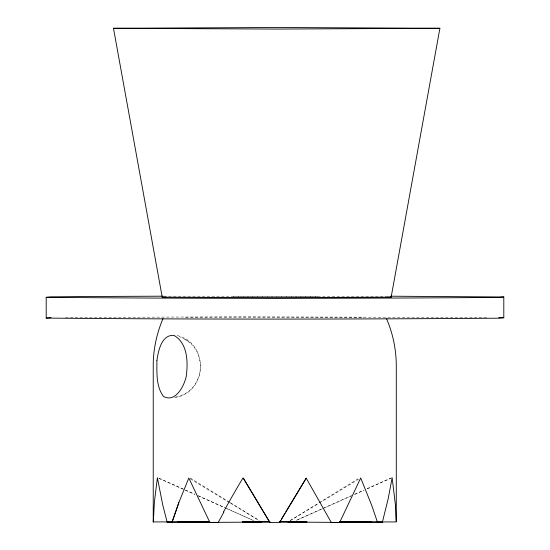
<?xml version="1.0" encoding="UTF-8"?>
<svg xmlns="http://www.w3.org/2000/svg" width="550" height="550" viewBox="0 0 550 550"><rect width="100%" height="100%" fill="white"/><g stroke="black" fill="none" stroke-linecap="round" stroke-linejoin="round"><path stroke-width="0.41" stroke-dasharray="2.75 2.06" d="M290.221 520.513L358.531 478.514M290.249 520.651L318.869 503.319M319.605 502.879L358.511 479.332M351.505 495.646L296.031 520.493L351.512 495.846M354.626 494.251L364.004 490.05M367.132 488.647L391.353 477.806M354.64 494.45L364.018 490.277M367.139 488.881L391.366 478.094M175.89 396.969C208.532 391.05 208.464 340.849 175.704 335.266M174.405 397.836C206.463 392.556 209.853 347.332 179.486 336.731M65.443 317.481L239.8 316.814L486.984 317.522M185.488 317.625L363.88 317.625M163.776 296.182L389.764 296.202M233.207 296.67L318.285 296.67M158.943 478.445L194.893 494.45M198.014 495.839L226.146 508.372M226.93 508.716L253.502 520.548L225.369 507.897M158.95 478.149L194.893 494.244M198.021 495.646L224.586 507.547M190.279 478.885L229.921 502.879M230.656 503.319L259.284 520.651M190.259 478.06L229.508 502.191M230.237 502.638L259.304 520.513M184.745 339.123L189.846 342.774"/><path stroke-width="0.82" d="M209.681 521.943L153.237 521.916L153.244 367.235C152.996 350.618 156.468 333.946 162.993 318.677M396.289 521.242L396.296 366.836C396.392 350.343 393.064 333.829 386.533 318.677M269.906 522.5L243.313 478.163L269.906 522.5L279.627 522.5L306.212 478.17L331.265 522.431L335.294 522.424L339.687 522.411L360.711 477.998L371.876 505.78L377.479 522.225L382.388 522.191L388.169 498.788L392.143 477.751L395.402 504.866L396.186 521.943L339.831 521.943M153.237 521.916L154.461 501.538L157.382 477.744L162.772 505.099L167.179 522.191L172.04 522.232L178.86 502.542L188.808 477.991L209.846 522.411L218.233 522.431L223.919 511.967M153.333 521.895L153.718 513.666M391.139 297.179L439.897 28.284L276.684 27.5L113.479 28.284L162.229 297.179L276.684 297.729L391.139 297.179L387.839 297.096M172.04 522.232L178.86 502.542M279.627 522.5L280.514 520.541M281.401 519.083L284.941 513.239M285.828 511.775L306.212 478.17M390.61 296.202L503.8 296.979L503.8 317.742L498.96 318.189C348.047 319.316 197.113 319.488 46.2 318.079L46.2 297.316L51.04 296.863L88.323 296.491L162.924 296.189M46.2 318.079L51.04 317.625M503.8 296.979L498.96 297.426C348.047 298.554 197.113 298.726 46.2 297.316M439.897 28.284L276.684 29.068L113.479 28.284M162.229 297.179L166.148 297.082M209.846 522.411L269.906 522.005M279.627 521.833L306.653 521.696M167.179 522.191L209.777 522.067M242.742 522.033L261.484 521.977M288.042 521.854L306.879 521.799M339.412 521.709L371.429 521.675M242.969 521.943L256.623 521.895M292.903 521.943L306.577 521.895M177.354 521.675L209.749 521.764M242.749 521.799L261.484 521.854M288.042 521.977L306.941 522.033M339.577 522.122L382.388 522.191M242.859 521.696L269.906 521.833M279.627 522.005L339.687 522.411M498.754 317.673L503.8 317.742M223.499 511.94A425.514 182.16 -55.2 0 1 242.921 478.06M156.887 360.642C156.949 372.694 155.925 386.375 163.549 396.522C175.422 402.854 183.886 386.389 186.134 376.936C188.21 362.821 187.907 343.303 173.986 335.39C161.418 334.4 158.262 351.175 156.887 360.642"/></g></svg>
